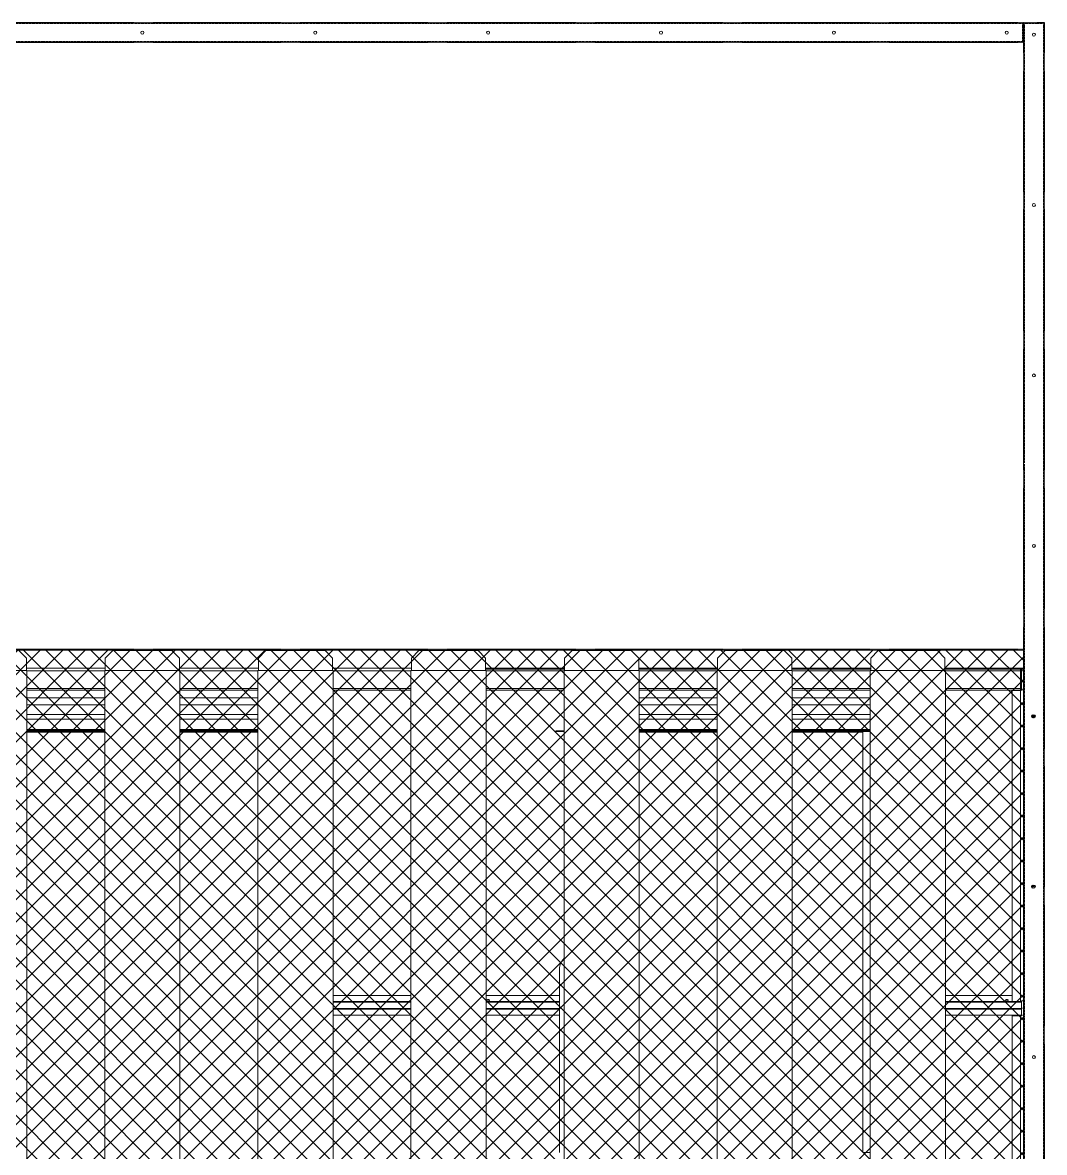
# Model space of a CAD drawing. Header units: millimetres. Extents: x -17070 to 42347, y -291348 to 30072.
# Drawn here: x 33563 to 35602, y 18205 to 20459 of the extents above; entities that cross this region are included whole.
import ezdxf

# ---------------------------------------------------------------- set-up
doc = ezdxf.new("R2010")
doc.units = ezdxf.units.MM
for name, pattern in [('CENTER', [2, 1.25, -0.25, 0.25, -0.25]), ('HIDDEN', [0.375, 0.25, -0.125]), ('HIDDENX2', [0.75, 0.5, -0.25])]:
    doc.linetypes.add(name, pattern=pattern)
doc.layers.add('center', color=1, linetype='CENTER')
doc.layers.add('HIDD', color=2, linetype='HIDDENX2')

# ---------------------------------------------------------------- blocks, each defined once
blk = doc.blocks.new('2')
at = {"lineweight": 5}
h = blk.add_hatch(dxfattribs=at)
h.set_pattern_fill('ANSI37', scale=10)
h.set_pattern_definition([(45, (-1510573.433, -471356), (-22.4506403, 22.4506403), []), (135, (-1510573.433, -471356), (-22.4506403, -22.4506403), [])])
h.paths.add_polyline_path([(35560.2, 16937.4), (35560.2, 19207.4), (32044.2, 19207.4), (32044.2, 16937.4)])
at = {"lineweight": 20}
for p, q in [((32044.2, 19207.4), (35560.2, 19207.4)), ((33570.7, 19191.4), (33555.7, 19206.4)), ((33728.2, 19191.4), (33743.2, 19206.4)), ((33743.2, 19206.4), (33861.2, 19206.4)), ((33876.2, 19191.4), (33861.2, 19206.4)), ((34033.7, 19191.4), (34048.7, 19206.4)), ((34048.7, 19206.4), (34166.7, 19206.4)), ((34181.7, 19191.4), (34166.7, 19206.4)), ((34339.2, 19191.4), (34354.2, 19206.4)), ((34354.2, 19206.4), (34472.2, 19206.4)), ((34487.2, 19191.4), (34472.2, 19206.4)), ((34644.7, 19191.4), (34659.7, 19206.4)), ((34659.7, 19206.4), (34777.7, 19206.4)), ((34792.7, 19191.4), (34777.7, 19206.4)), ((34950.2, 19191.4), (34965.2, 19206.4)), ((34965.2, 19206.4), (35083.2, 19206.4)), ((35098.2, 19191.4), (35083.2, 19206.4)), ((35255.7, 19191.4), (35270.7, 19206.4)), ((35270.7, 19206.4), (35388.7, 19206.4)), ((35403.7, 19191.4), (35388.7, 19206.4)), ((35560.2, 19207.4), (35560.2, 16937.4)), ((33570.7, 19166.4), (33570.7, 19191.4)), ((33728.2, 19166.4), (33728.2, 19191.4)), ((33876.2, 19166.4), (33876.2, 19191.4)), ((34033.7, 19166.4), (34033.7, 19191.4)), ((34181.7, 19166.4), (34181.7, 19191.4)), ((34339.2, 19166.4), (34339.2, 19191.4)), ((34487.2, 19166.4), (34487.2, 19191.4)), ((34644.7, 19166.4), (34644.7, 19191.4)), ((34792.7, 19166.4), (34792.7, 19191.4)), ((34950.2, 19166.4), (34950.2, 19191.4)), ((35098.2, 19166.4), (35098.2, 19191.4)), ((35255.7, 19166.4), (35255.7, 19191.4)), ((35403.7, 19166.4), (35403.7, 19191.4)), ((33571.7, 19166.4), (33421.7, 19166.4)), ((33571.7, 16993.4), (33571.7, 19166.4)), ((33727.2, 16993.4), (33727.2, 19166.4)), ((33877.2, 19166.4), (33727.2, 19166.4)), ((33877.2, 16993.4), (33877.2, 19166.4)), ((34032.7, 16993.4), (34032.7, 19166.4)), ((34182.7, 19166.4), (34032.7, 19166.4)), ((34182.7, 16993.4), (34182.7, 19166.4)), ((34338.2, 16993.4), (34338.2, 19166.4)), ((34488.2, 19166.4), (34338.2, 19166.4)), ((34488.2, 16993.4), (34488.2, 19166.4)), ((34643.7, 16993.4), (34643.7, 19166.4)), ((34793.7, 19166.4), (34643.7, 19166.4)), ((34793.7, 16993.4), (34793.7, 19166.4)), ((34949.2, 16993.4), (34949.2, 19166.4)), ((35099.2, 19166.4), (34949.2, 19166.4)), ((35099.2, 16993.4), (35099.2, 19166.4)), ((35254.7, 16993.4), (35254.7, 19166.4)), ((35404.7, 19166.4), (35254.7, 19166.4)), ((35404.7, 16993.4), (35404.7, 19166.4))]:
    blk.add_line(p, q, dxfattribs=at)
at = {"color": 7, "lineweight": 20}
for p, q in [((33728.2, 19171.4), (33570.7, 19171.4)), ((33727.2, 19166), (33571.7, 19166)), ((34033.7, 19171.4), (33876.2, 19171.4)), ((34032.7, 19166), (33877.2, 19166)), ((34339.2, 19171.4), (34181.7, 19171.4)), ((34338.2, 19166), (34182.7, 19166)), ((34644.7, 19171.4), (34487.2, 19171.4)), ((34644.7, 19169.4), (34487.2, 19169.4)), ((34643.7, 19166), (34488.2, 19166)), ((34950.2, 19171.4), (34792.7, 19171.4)), ((34950.2, 19169.4), (34792.7, 19169.4)), ((34949.2, 19166), (34793.7, 19166)), ((35255.7, 19171.4), (35098.2, 19171.4)), ((35255.7, 19169.4), (35098.2, 19169.4)), ((35254.7, 19166), (35099.2, 19166)), ((35554.5, 19171.4), (35403.7, 19171.4)), ((35552.8, 19169.4), (35403.7, 19169.4)), ((35554.5, 19166), (35404.7, 19166)), ((33571.7, 19130.8), (33727.2, 19130.8)), ((33571.7, 19127.4), (33727.2, 19127.4)), ((33877.2, 19130.8), (34032.7, 19130.8)), ((33877.2, 19127.4), (34032.7, 19127.4)), ((34182.7, 19130.8), (34338.2, 19130.8)), ((34182.7, 19127.4), (34338.2, 19127.4)), ((34488.2, 19130.8), (34643.7, 19130.8)), ((34488.2, 19127.4), (34643.7, 19127.4)), ((34793.7, 19130.8), (34949.2, 19130.8)), ((34793.7, 19127.4), (34949.2, 19127.4)), ((35099.2, 19130.8), (35254.7, 19130.8)), ((35099.2, 19127.4), (35254.7, 19127.4)), ((35404.7, 19130.8), (35554.5, 19130.8)), ((35404.7, 19127.4), (35554.5, 19127.4))]:
    blk.add_line(p, q, dxfattribs=at)
at = {"color": 7, "lineweight": 20, "ltscale": 0.000824214}
blk.add_line((35554.8, 19169.4), (35552.8, 19169.4), dxfattribs=at)
at = {"color": 7, "lineweight": 20, "ltscale": 0.001131}
for p, q in [((35554.5, 19168.7), (35554.5, 19166)), ((35556.5, 19168.7), (35556.5, 19166))]:
    blk.add_line(p, q, dxfattribs=at)
at = {"color": 7, "lineweight": 20, "ltscale": 0.000414935}
for p, q in [((35555.2, 19168.4), (35554.5, 19167.7)), ((35557.2, 19168.4), (35556.5, 19167.7))]:
    blk.add_line(p, q, dxfattribs=at)
at = {"color": 7, "lineweight": 20, "ltscale": 0.014667}
for p, q in [((35554.5, 19130.8), (35554.5, 19166)), ((35556.5, 19130.8), (35556.5, 19166))]:
    blk.add_line(p, q, dxfattribs=at)
at = {"color": 7, "lineweight": 20, "ltscale": 0.000708334}
for p, q in [((35556.2, 19166), (35554.5, 19166)), ((35558.2, 19166), (35556.5, 19166)), ((35558.2, 18493.3), (35556.5, 18493.3))]:
    blk.add_line(p, q, dxfattribs=at)
at = {"color": 7, "lineweight": 20, "ltscale": 0.000566661}
blk.add_line((35556.2, 19169.4), (35554.9, 19169.4), dxfattribs=at)
at = {"color": 7, "lineweight": 20, "ltscale": 0.000125615}
blk.add_line((35556.2, 19169.4), (35556.2, 19169.1), dxfattribs=at)
at = {"color": 7, "lineweight": 20, "ltscale": 0.01525}
blk.add_line((35556.2, 19166), (35556.2, 19129.4), dxfattribs=at)
at = {"color": 7, "lineweight": 20, "ltscale": 0.000125312}
blk.add_line((35556.5, 19166), (35556.2, 19166), dxfattribs=at)
at = {"color": 7, "lineweight": 20, "ltscale": 0.000341772}
blk.add_line((35538.2, 19126.6), (35538.2, 19127.4), dxfattribs=at)
at = {"color": 7, "lineweight": 20, "ltscale": 0.006917}
for p, q in [((35554.8, 19126.6), (35538.2, 19126.6)), ((35538.2, 18506.6), (35554.8, 18506.6)), ((35554.8, 18478.9), (35538.2, 18478.9)), ((35554.8, 18477.7), (35538.2, 18477.7))]:
    blk.add_line(p, q, dxfattribs=at)
at = {"color": 7, "lineweight": 20, "ltscale": 0.258309}
for p, q in [((35538.2, 19126.6), (35538.2, 18506.6)), ((35554.8, 18506.6), (35554.8, 19126.6))]:
    blk.add_line(p, q, dxfattribs=at)
at = {"color": 7, "lineweight": 20, "ltscale": 0.001417}
for p, q in [((35554.5, 19130.8), (35554.5, 19127.4)), ((35556.5, 19130.8), (35556.5, 19127.4))]:
    blk.add_line(p, q, dxfattribs=at)
at = {"color": 7, "lineweight": 20, "ltscale": 0.000708333}
for p, q in [((35556.2, 19129.4), (35554.5, 19129.4)), ((35558.2, 19129.4), (35556.5, 19129.4))]:
    blk.add_line(p, q, dxfattribs=at)
at = {"color": 7, "lineweight": 20, "ltscale": 0.000833341}
blk.add_line((35554.5, 19127.4), (35556.5, 19127.4), dxfattribs=at)
at = {"color": 7, "lineweight": 20, "ltscale": 0.000133398}
blk.add_line((35554.8, 19127.1), (35554.8, 19127.4), dxfattribs=at)
at = {"color": 7, "lineweight": 20, "ltscale": 0.000208374}
blk.add_line((35554.8, 19126.6), (35554.8, 19127.1), dxfattribs=at)
at = {"color": 7, "lineweight": 20, "ltscale": 0.000125}
blk.add_line((35556.2, 19130.8), (35556.5, 19130.8), dxfattribs=at)
at = {"color": 7, "lineweight": 20, "ltscale": 0.000152655}
blk.add_line((35558.2, 19129.3), (35557.9, 19129.3), dxfattribs=at)
at = {"color": 0, "lineweight": 20}
for p, q in [((33727.2, 19112.3), (33571.7, 19112.3)), ((33571.7, 19098.3), (33727.2, 19098.3)), ((34032.7, 19112.3), (33877.2, 19112.3)), ((33877.2, 19098.3), (34032.7, 19098.3)), ((34949.2, 19112.3), (34793.7, 19112.3)), ((34793.7, 19098.3), (34949.2, 19098.3)), ((35254.7, 19112.3), (35099.2, 19112.3)), ((35099.2, 19098.3), (35254.7, 19098.3)), ((33727.2, 19079.1), (33571.7, 19079.1)), ((34032.7, 19079.1), (33877.2, 19079.1)), ((34949.2, 19079.1), (34793.7, 19079.1)), ((35254.7, 19079.1), (35099.2, 19079.1)), ((33571.7, 19069.5), (33727.2, 19069.5)), ((33877.2, 19069.5), (34032.7, 19069.5)), ((34793.7, 19069.5), (34949.2, 19069.5)), ((35099.2, 19069.5), (35254.7, 19069.5))]:
    blk.add_line(p, q, dxfattribs=at)
at = {"color": 7, "lineweight": 20, "ltscale": 0.2695}
for p, q in [((33727.2, 19048.8), (33571.7, 19048.8)), ((34032.7, 19048.8), (33877.2, 19048.8)), ((34949.2, 19048.8), (34793.7, 19048.8)), ((35254.7, 19048.8), (35099.2, 19048.8)), ((33727.2, 19046.8), (33571.7, 19046.8)), ((34032.7, 19046.8), (33877.2, 19046.8)), ((34949.2, 19046.8), (34793.7, 19046.8)), ((35254.7, 19046.8), (35099.2, 19046.8))]:
    blk.add_line(p, q, dxfattribs=at)
at = {"color": 7, "lineweight": 20, "ltscale": 0.251167}
for p, q in [((33571.7, 19046.8), (33727.2, 19046.8)), ((33571.7, 19044.8), (33727.2, 19044.8)), ((33877.2, 19046.8), (34032.7, 19046.8)), ((33877.2, 19044.8), (34032.7, 19044.8)), ((34793.7, 19046.8), (34949.2, 19046.8)), ((34793.7, 19044.8), (34949.2, 19044.8)), ((35099.2, 19046.8), (35254.7, 19046.8)), ((35099.2, 19044.8), (35254.7, 19044.8))]:
    blk.add_line(p, q, dxfattribs=at)
at = {"color": 7, "lineweight": 20, "ltscale": 0.2225}
for p, q in [((33571.7, 19043.4), (33727.2, 19043.4)), ((33877.2, 19043.4), (34032.7, 19043.4)), ((34793.7, 19043.4), (34949.2, 19043.4)), ((35099.2, 19043.4), (35239.9, 19043.4))]:
    blk.add_line(p, q, dxfattribs=at)
at = {"color": 7, "lineweight": 20, "ltscale": 0.000666667}
blk.add_line((34627.5, 19046.4), (34627.5, 19044.8), dxfattribs=at)
at = {"color": 7, "lineweight": 20, "ltscale": 0.0155}
for p, q in [((34643.7, 19046.4), (34627.5, 19046.4)), ((34643.7, 19044.8), (34627.5, 19044.8)), ((35239.9, 19044.8), (35254.7, 19044.8)), ((35254.7, 18205.2), (35239.9, 18205.2))]:
    blk.add_line(p, q, dxfattribs=at)
at = {"color": 7, "lineweight": 20, "ltscale": 0.349833}
blk.add_line((35239.9, 18205.2), (35239.9, 19044.8), dxfattribs=at)
at = {"color": 7, "lineweight": 20, "ltscale": 0.152458}
blk.add_line((34634.7, 18205.2), (34634.7, 18571.1), dxfattribs=at)
at = {"color": 7, "lineweight": 20, "ltscale": 0.20484}
for p, q in [((34338.2, 18518.1), (34182.7, 18518.1)), ((34634.7, 18518.1), (34488.2, 18518.1)), ((34338.2, 18506.4), (34182.7, 18506.4)), ((34338.2, 18505.1), (34182.7, 18505.1)), ((34338.2, 18492.4), (34182.7, 18492.4)), ((34338.2, 18491.2), (34182.7, 18491.2)), ((34634.7, 18506.4), (34488.2, 18506.4)), ((34634.7, 18505.1), (34488.2, 18505.1)), ((34634.7, 18492.4), (34488.2, 18492.4)), ((34634.7, 18491.2), (34488.2, 18491.2)), ((34182.7, 18479.2), (34338.2, 18479.2)), ((34488.2, 18479.2), (34634.7, 18479.2))]:
    blk.add_line(p, q, dxfattribs=at)
at = {"color": 7, "lineweight": 20, "ltscale": 0.094629}
blk.add_line((35538.2, 18518.1), (35404.7, 18518.1), dxfattribs=at)
at = {"color": 7, "lineweight": 20, "ltscale": 0.102254}
for p, q in [((35556.5, 18506.4), (35404.7, 18506.4)), ((35556.5, 18505.1), (35404.7, 18505.1)), ((35556.5, 18491.2), (35404.7, 18491.2))]:
    blk.add_line(p, q, dxfattribs=at)
at = {"color": 7, "lineweight": 20, "ltscale": 0.102253}
for p, q in [((35556.5, 18492.4), (35404.7, 18492.4)), ((35404.7, 18479.2), (35556.5, 18479.2))]:
    blk.add_line(p, q, dxfattribs=at)
at = {"color": 7, "lineweight": 20, "ltscale": 0.000183495}
blk.add_line((35556.2, 18506.8), (35556.2, 18506.4), dxfattribs=at)
at = {"color": 7, "lineweight": 20, "ltscale": 0.000535656}
for p, q in [((35556.5, 18505.1), (35556.5, 18506.4)), ((35538.2, 18477.7), (35538.2, 18478.9))]:
    blk.add_line(p, q, dxfattribs=at)
at = {"color": 7, "lineweight": 20, "ltscale": 0.005298}
blk.add_line((35556.5, 18492.4), (35556.5, 18505.1), dxfattribs=at)
at = {"color": 7, "lineweight": 20, "ltscale": 4.87896e-05}
blk.add_line((35556.5, 18493.2), (35556.5, 18493.3), dxfattribs=at)
at = {"color": 7, "lineweight": 20, "ltscale": 0.000506051}
blk.add_line((35556.5, 18491.2), (35556.5, 18492.4), dxfattribs=at)
at = {"color": 7, "lineweight": 20, "ltscale": 0.004993}
blk.add_line((35556.5, 18479.2), (35556.5, 18491.2), dxfattribs=at)
at = {"color": 7, "lineweight": 20, "ltscale": 0.215196}
for p, q in [((35538.2, 18477.7), (35538.2, 17961.2)), ((35554.8, 17961.2), (35554.8, 18477.7))]:
    blk.add_line(p, q, dxfattribs=at)
at = {"color": 7, "lineweight": 20, "ltscale": 0.000102715}
for p, q in [((35554.8, 18478.9), (35554.8, 18479.2)), ((35556.2, 18479.2), (35556.2, 18478.9))]:
    blk.add_line(p, q, dxfattribs=at)
at = {"color": 7, "lineweight": 20, "ltscale": 0.000833333}
blk.add_line((35558.2, 18478.9), (35556.2, 18478.9), dxfattribs=at)
at = {"color": 0, "lineweight": 20}
for points in [[(34182.7, 19130.8), (34338.2, 19130.8)], [(34488.2, 19130.8), (34643.7, 19130.8)]]:
    blk.add_lwpolyline(points, dxfattribs=at)
at = {"color": 7, "lineweight": 20}
for centre in [(33802.2, 20439.4), (34147.2, 20439.4), (34492.2, 20439.4), (34837.2, 20439.4), (35182.2, 20439.4), (35527.2, 20439.4), (35581.2, 20435.4), (35581.2, 20095.4), (35581.2, 19755.4), (35581.2, 19415.4), (35579.2, 19075.4), (35581.2, 19075.4), (35579.2, 18735.4), (35581.2, 18735.4), (35581.2, 18395.4)]:
    blk.add_circle(centre, 3, dxfattribs=at)
for centre, radius, start, end in [((35552.8, 19166), 3.4, 0, 90), ((35554.8, 19166), 3.4, 0.6015, 90), ((35552.8, 19130.8), 3.4, 300, 335.6845), ((35554.8, 19130.8), 3.4, 300, 335.6845), ((35579.2, 19071.4), 4.5, 49.1956, 130.8105), ((35579.2, 18731.4), 4.5, 49.1956, 130.8105), ((34664.7, 18571.1), 30, 134.4485, 180)]:
    blk.add_arc(centre, radius, start, end, dxfattribs=at)
for centre, major_axis, start_param, end_param in [((35554.8, 19129.3), (3.4, 0), 4.712389, 6.271742), ((34492.2, 18508.6), (3, 0), 1.070796, 3.141564), ((34492.2, 18508.6), (3, 0), 3.141564, 6.283156), ((34492.2, 18504.8), (-4.5, 0), 4.202452, 5.222326), ((34492.2, 18508.6), (3, 0), 6.283156, 7.353982), ((35527.2, 18508.6), (3, 0), 1.070796, 3.141564), ((35527.2, 18508.6), (3, 0), 3.141564, 6.283156), ((35527.2, 18504.8), (-4.5, 0), 4.202452, 5.222326), ((35527.2, 18508.6), (3, 0), 6.283156, 7.353982), ((35554.8, 18508.8), (3.4, 0), 4.712389, 6.269502), ((35554.8, 18479.8), (1.4, 0), 4.712389, 5.470602), ((35554.8, 18479.8), (3.4, 0), 4.712389, 5.858796)]:
    blk.add_ellipse(centre, major_axis=major_axis, ratio=0.642788, start_param=start_param, end_param=end_param, dxfattribs=at)
for points in [[(35554.5, 19168.7), (35554.2, 19169), (35553.9, 19169.2), (35553.5, 19169.3), (35553.2, 19169.4), (35552.8, 19169.4)], [(35556.5, 19168.7), (35556.2, 19169), (35555.9, 19169.2), (35555.5, 19169.3), (35555.2, 19169.4), (35554.8, 19169.4)]]:
    blk.add_open_spline(points, degree=5, dxfattribs=at)
at = {"layer": 'center', "lineweight": 20}
for p, q in [((32002.2, 20459.4), (35602.2, 20459.4)), ((35560.2, 20459.4), (35560.2, 16984.4)), ((35602.2, 20459.4), (35602.2, 16859.4)), ((32044.2, 20419.4), (35560.2, 20419.4)), ((32044.2, 19209.4), (35560.2, 19209.4)), ((34487.2, 19169.4), (34644.7, 19169.4)), ((34792.7, 19169.4), (34950.2, 19169.4)), ((35098.2, 19169.4), (35255.7, 19169.4)), ((35403.7, 19169.4), (35560.2, 19169.4))]:
    blk.add_line(p, q, dxfattribs=at)
at = {"layer": 'center', "color": 2, "lineweight": 20}
for p, q in [((32044.2, 19207.4), (35560.2, 19207.4)), ((33570.7, 19171.4), (33728.2, 19171.4)), ((33876.2, 19171.4), (34033.7, 19171.4)), ((34181.7, 19171.4), (34339.2, 19171.4)), ((34487.2, 19171.4), (34644.7, 19171.4)), ((34792.7, 19171.4), (34950.2, 19171.4)), ((35098.2, 19171.4), (35255.7, 19171.4)), ((35403.7, 19171.4), (35560.2, 19171.4))]:
    blk.add_line(p, q, dxfattribs=at)
at = {"layer": 'HIDD', "linetype": 'HIDDEN', "lineweight": 20}
for p, q in [((32004.2, 20457.4), (35600.2, 20457.4)), ((35558.2, 20457.4), (35558.2, 20421.4)), ((35562.2, 20457.4), (35562.2, 19580.6)), ((35600.2, 20457.4), (35600.2, 16986.4)), ((32044.2, 20421.4), (35560.2, 20421.4)), ((35562.2, 19578.6), (35562.2, 16986.4))]:
    blk.add_line(p, q, dxfattribs=at)

msp = doc.modelspace()

# ---------------------------------------------------------------- block references
msp.add_blockref('2', (0, 0))

doc.saveas('drawing.dxf')
